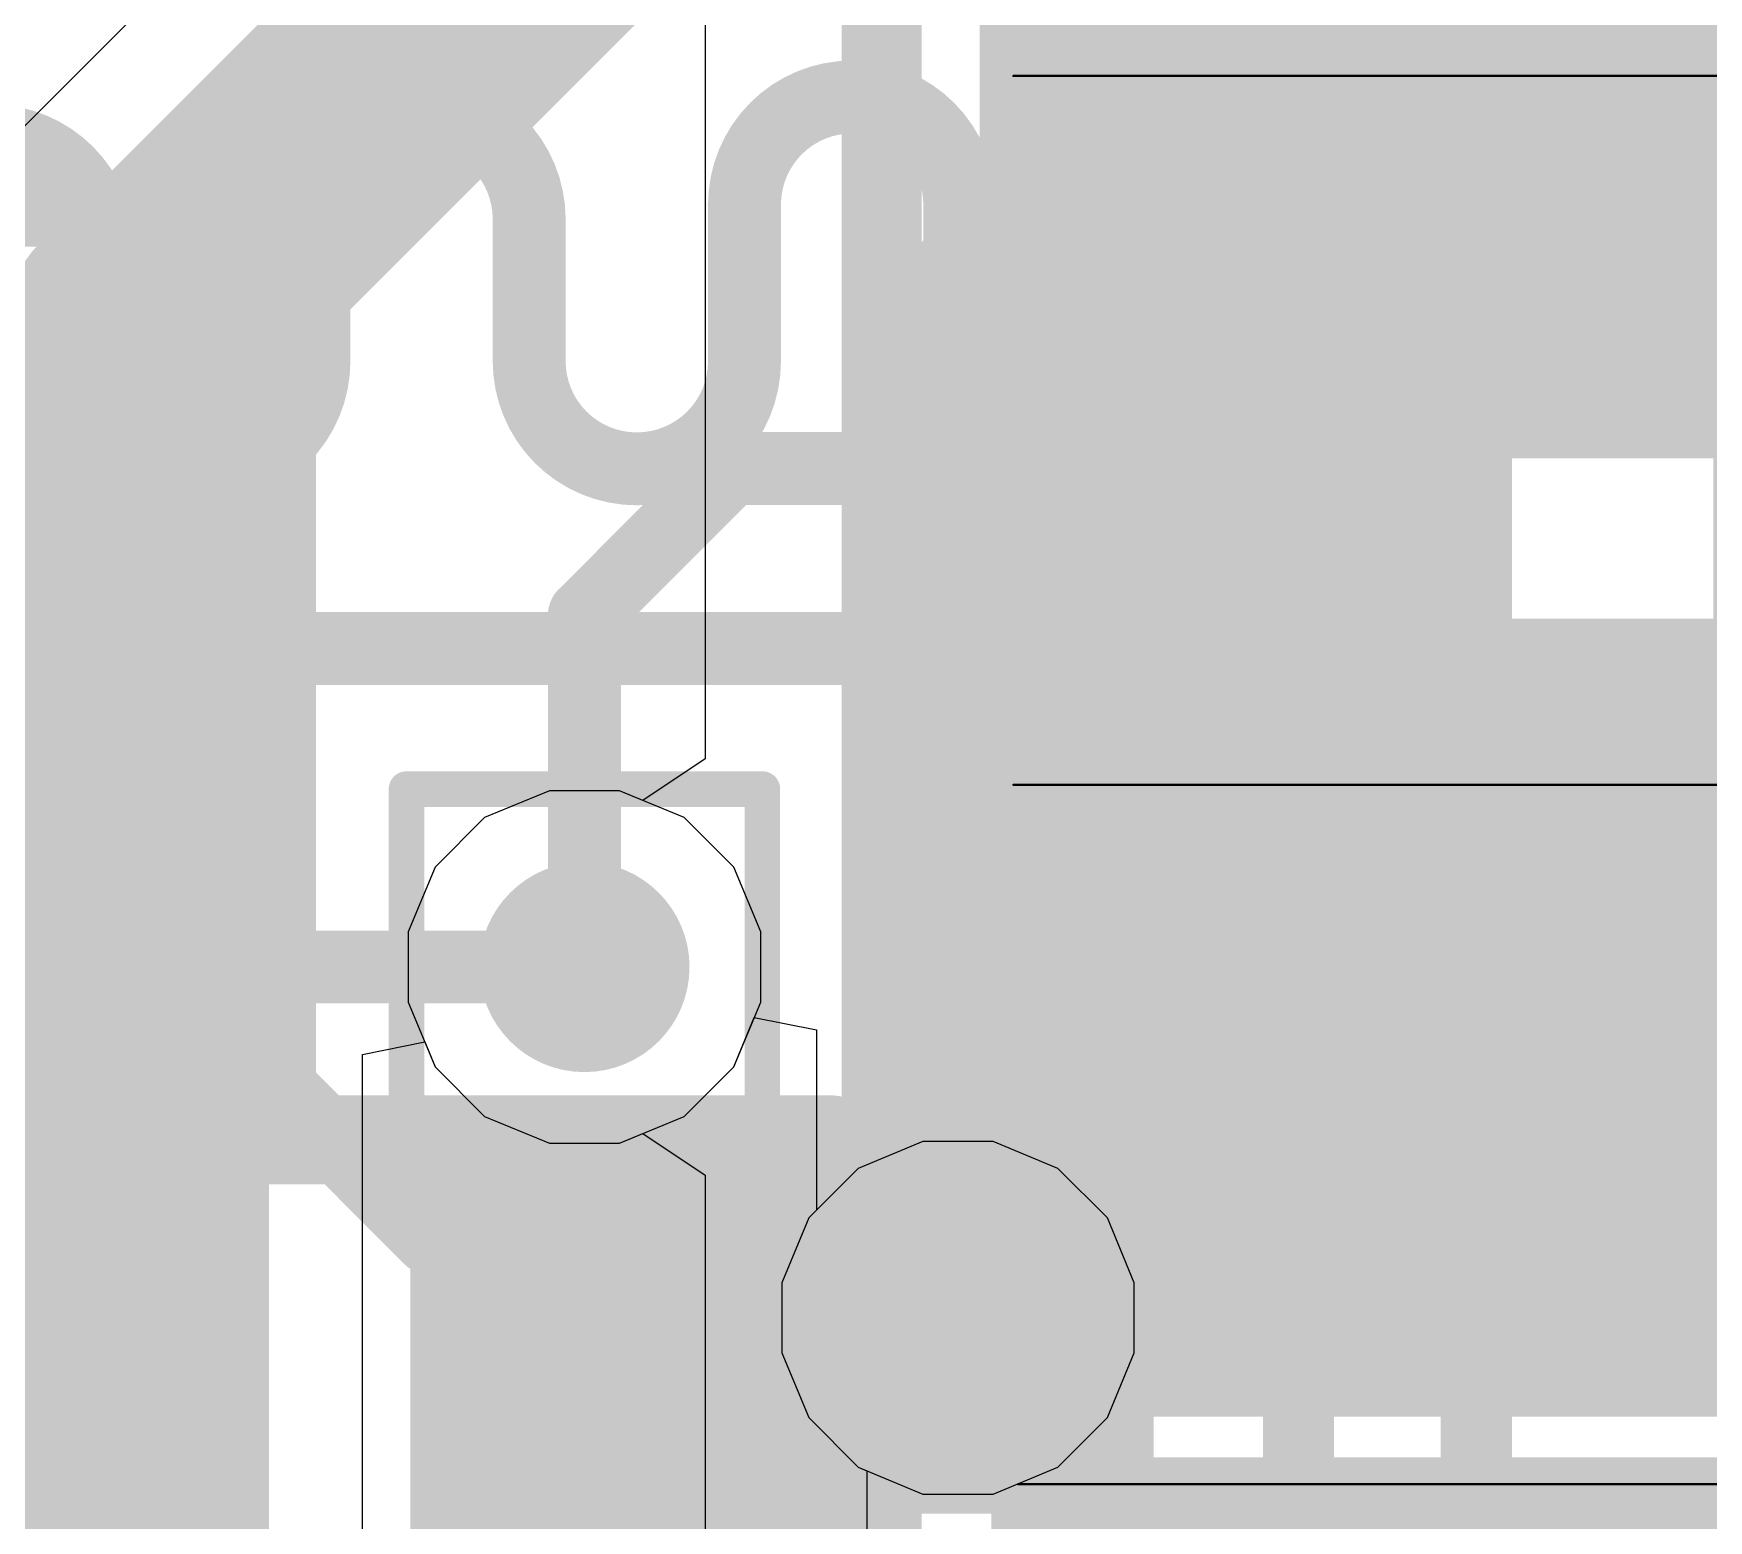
# Model space of a CAD drawing. Header units: inches. Extents: x -6 to 284, y -12 to 154.
# Drawn here: x 14.847 to 17.238, y 3.235 to 5.357 of the extents above; entities that cross this region are included whole.
import ezdxf

# ---------------------------------------------------------------- set-up
doc = ezdxf.new("R2010")
doc.units = ezdxf.units.IN
for name, color, linetype in [('Bottom Layer', 5, 'Continuous'), ('Bottom Overlay', 54, 'Continuous'), ('Bottom Paste', 16, 'Continuous'), ('Bottom Solder', 6, 'Continuous'), ('Drill Drawing', 1, 'Continuous'), ('GND-1', 16, 'Continuous'), ('GND-2', 90, 'Continuous'), ('GND-3', 216, 'Continuous'), ('GND-4', 54, 'Continuous'), ('PWR-1', 156, 'Continuous'), ('PWR-2', 130, 'Continuous'), ('Signal L1', 76, 'Continuous'), ('Signal L2', 6, 'Continuous'), ('Top Layer', 1, 'Continuous'), ('Top Overlay', 2, 'Continuous'), ('Top Paste', 8, 'Continuous'), ('Top Solder', 216, 'Continuous'), ('Via Holes', 16, 'Continuous')]:
    doc.layers.add(name, color=color, linetype=linetype)

# ---------------------------------------------------------------- blocks, each defined once
blk = doc.blocks.new('R___0402_144')
at = {"layer": 'Top Layer'}
for points in [[(-0.6985, -0.3175), (-0.6985, 0.3175), (-0.2413, 0.3175), (-0.2413, -0.3175)], [(0.2413, -0.3175), (0.2413, 0.3175), (0.6985, 0.3175), (0.6985, -0.3175)]]:
    blk.add_hatch(color=1, dxfattribs=at).paths.add_polyline_path(points)
at = {"layer": 'Top Paste'}
for points in [[(-0.6985, -0.3175), (-0.6985, 0.3175), (-0.2413, 0.3175), (-0.2413, -0.3175)], [(0.2413, -0.3175), (0.2413, 0.3175), (0.6985, 0.3175), (0.6985, -0.3175)]]:
    blk.add_hatch(color=8, dxfattribs=at).paths.add_polyline_path(points)
at = {"layer": 'Top Solder'}
for points in [[(-0.7535, -0.3725), (-0.7535, 0.3725), (-0.1863, 0.3725), (-0.1863, -0.3725)], [(0.1863, -0.3725), (0.1863, 0.3725), (0.7535, 0.3725), (0.7535, -0.3725)]]:
    blk.add_hatch(color=216, dxfattribs=at).paths.add_polyline_path(points)
at = {"layer": 'Top Overlay'}
for points in [[(0.7874, 0.4064, 0.127, 0.127, 0), (-0.7874, 0.4064, 0.127, 0.127, 0)], [(-0.7874, 0.4064, 0.127, 0.127, 0), (-0.7874, -0.4064, 0.127, 0.127, 0)], [(0.7874, 0.4064, 0.127, 0.127, 0), (0.7874, -0.4064, 0.127, 0.127, 0)], [(0.7874, -0.4064, 0.127, 0.127, 0), (-0.7874, -0.4064, 0.127, 0.127, 0)], [(0.8128, -0.4318, 0.00323, 0.00323, 0), (-0.8128, -0.4318, 0.00323, 0.00323, 0)]]:
    blk.add_lwpolyline(points, format="xyseb", dxfattribs=at)
for points in [[(-0.8191, 0.4064, 0.0635, 0.0635, 1), (-0.7556, 0.4064, 0.0635, 0.0635, 1)], [(-0.8191, 0.4064, 0.0635, 0.0635, 1), (-0.7556, 0.4064, 0.0635, 0.0635, 1)], [(0.7557, 0.4064, 0.0635, 0.0635, 1), (0.8192, 0.4064, 0.0635, 0.0635, 1)], [(0.7557, 0.4064, 0.0635, 0.0635, 1), (0.8192, 0.4064, 0.0635, 0.0635, 1)], [(-0.8191, -0.4064, 0.0635, 0.0635, 1), (-0.7556, -0.4064, 0.0635, 0.0635, 1)], [(-0.8191, -0.4064, 0.0635, 0.0635, 1), (-0.7556, -0.4064, 0.0635, 0.0635, 1)], [(0.7556, -0.4064, 0.0635, 0.0635, 1), (0.8191, -0.4064, 0.0635, 0.0635, 1)], [(0.7556, -0.4064, 0.0635, 0.0635, 1), (0.8191, -0.4064, 0.0635, 0.0635, 1)], [(-0.8136, -0.4318, 0.00161, 0.00161, 1), (-0.812, -0.4318, 0.00161, 0.00161, 1)], [(0.812, -0.4318, 0.00161, 0.00161, 1), (0.8136, -0.4318, 0.00161, 0.00161, 1)]]:
    blk.add_lwpolyline(points, format="xyseb", close=True, dxfattribs=at)
blk = doc.blocks.new('R___0402_B_153')
at = {"layer": 'Bottom Layer'}
for points in [[(-0.2413, 0.3175), (-0.2413, -0.3175), (-0.6985, -0.3175), (-0.6985, 0.3175)], [(0.6985, 0.3175), (0.6985, -0.3175), (0.2413, -0.3175), (0.2413, 0.3175)]]:
    blk.add_hatch(color=5, dxfattribs=at).paths.add_polyline_path(points)
at = {"layer": 'Bottom Paste'}
for points in [[(-0.2413, 0.3175), (-0.2413, -0.3175), (-0.6985, -0.3175), (-0.6985, 0.3175)], [(0.6985, 0.3175), (0.6985, -0.3175), (0.2413, -0.3175), (0.2413, 0.3175)]]:
    blk.add_hatch(color=16, dxfattribs=at).paths.add_polyline_path(points)
at = {"layer": 'Bottom Solder'}
for points in [[(-0.1863, 0.3725), (-0.1863, -0.3725), (-0.7535, -0.3725), (-0.7535, 0.3725)], [(0.7535, 0.3725), (0.7535, -0.3725), (0.1863, -0.3725), (0.1863, 0.3725)]]:
    blk.add_hatch(color=6, dxfattribs=at).paths.add_polyline_path(points)
at = {"layer": 'Bottom Overlay'}
for points in [[(0.7874, 0.4064, 0.127, 0.127, 0), (-0.7874, 0.4064, 0.127, 0.127, 0)], [(-0.7874, 0.4064, 0.127, 0.127, 0), (-0.7874, -0.4064, 0.127, 0.127, 0)], [(0.7874, 0.4064, 0.127, 0.127, 0), (0.7874, -0.4064, 0.127, 0.127, 0)], [(0.8128, 0.4318, 0.00323, 0.00323, 0), (-0.8128, 0.4318, 0.00323, 0.00323, 0)], [(0.7874, -0.4064, 0.127, 0.127, 0), (-0.7874, -0.4064, 0.127, 0.127, 0)]]:
    blk.add_lwpolyline(points, format="xyseb", dxfattribs=at)
for points in [[(-0.8191, 0.4064, 0.0635, 0.0635, 1), (-0.7556, 0.4064, 0.0635, 0.0635, 1)], [(-0.8191, 0.4064, 0.0635, 0.0635, 1), (-0.7556, 0.4064, 0.0635, 0.0635, 1)], [(0.7556, 0.4064, 0.0635, 0.0635, 1), (0.8191, 0.4064, 0.0635, 0.0635, 1)], [(0.7556, 0.4064, 0.0635, 0.0635, 1), (0.8191, 0.4064, 0.0635, 0.0635, 1)], [(-0.8136, 0.4318, 0.00161, 0.00161, 1), (-0.812, 0.4318, 0.00161, 0.00161, 1)], [(0.812, 0.4318, 0.00161, 0.00161, 1), (0.8136, 0.4318, 0.00161, 0.00161, 1)], [(-0.8191, -0.4064, 0.0635, 0.0635, 1), (-0.7556, -0.4064, 0.0635, 0.0635, 1)], [(-0.8191, -0.4064, 0.0635, 0.0635, 1), (-0.7556, -0.4064, 0.0635, 0.0635, 1)], [(0.7556, -0.4064, 0.0635, 0.0635, 1), (0.8191, -0.4064, 0.0635, 0.0635, 1)], [(0.7556, -0.4064, 0.0635, 0.0635, 1), (0.8191, -0.4064, 0.0635, 0.0635, 1)]]:
    blk.add_lwpolyline(points, format="xyseb", close=True, dxfattribs=at)
blk = doc.blocks.new('R___0402_154')
at = {"layer": 'Top Layer'}
for points in [[(-0.6985, -0.3175), (-0.6985, 0.3175), (-0.2413, 0.3175), (-0.2413, -0.3175)], [(0.2413, -0.3175), (0.2413, 0.3175), (0.6985, 0.3175), (0.6985, -0.3175)]]:
    blk.add_hatch(color=1, dxfattribs=at).paths.add_polyline_path(points)
at = {"layer": 'Top Paste'}
for points in [[(-0.6985, -0.3175), (-0.6985, 0.3175), (-0.2413, 0.3175), (-0.2413, -0.3175)], [(0.2413, -0.3175), (0.2413, 0.3175), (0.6985, 0.3175), (0.6985, -0.3175)]]:
    blk.add_hatch(color=8, dxfattribs=at).paths.add_polyline_path(points)
at = {"layer": 'Top Solder'}
for points in [[(-0.7535, -0.3725), (-0.7535, 0.3725), (-0.1863, 0.3725), (-0.1863, -0.3725)], [(0.1863, -0.3725), (0.1863, 0.3725), (0.7535, 0.3725), (0.7535, -0.3725)]]:
    blk.add_hatch(color=216, dxfattribs=at).paths.add_polyline_path(points)
at = {"layer": 'Top Overlay'}
for points in [[(0.7874, 0.4064, 0.127, 0.127, 0), (-0.7874, 0.4064, 0.127, 0.127, 0)], [(-0.7874, 0.4064, 0.127, 0.127, 0), (-0.7874, -0.4064, 0.127, 0.127, 0)], [(0.7874, 0.4064, 0.127, 0.127, 0), (0.7874, -0.4064, 0.127, 0.127, 0)], [(0.7874, -0.4064, 0.127, 0.127, 0), (-0.7874, -0.4064, 0.127, 0.127, 0)], [(0.8128, -0.4318, 0.00323, 0.00323, 0), (-0.8128, -0.4318, 0.00323, 0.00323, 0)]]:
    blk.add_lwpolyline(points, format="xyseb", dxfattribs=at)
for points in [[(-0.8191, 0.4064, 0.0635, 0.0635, 1), (-0.7556, 0.4064, 0.0635, 0.0635, 1)], [(-0.8191, 0.4064, 0.0635, 0.0635, 1), (-0.7556, 0.4064, 0.0635, 0.0635, 1)], [(0.7556, 0.4064, 0.0635, 0.0635, 1), (0.8191, 0.4064, 0.0635, 0.0635, 1)], [(0.7556, 0.4064, 0.0635, 0.0635, 1), (0.8191, 0.4064, 0.0635, 0.0635, 1)], [(-0.8191, -0.4064, 0.0635, 0.0635, 1), (-0.7556, -0.4064, 0.0635, 0.0635, 1)], [(-0.8191, -0.4064, 0.0635, 0.0635, 1), (-0.7556, -0.4064, 0.0635, 0.0635, 1)], [(0.7556, -0.4064, 0.0635, 0.0635, 1), (0.8191, -0.4064, 0.0635, 0.0635, 1)], [(0.7556, -0.4064, 0.0635, 0.0635, 1), (0.8191, -0.4064, 0.0635, 0.0635, 1)], [(-0.8136, -0.4318, 0.00161, 0.00161, 1), (-0.812, -0.4318, 0.00161, 0.00161, 1)], [(0.812, -0.4318, 0.00161, 0.00161, 1), (0.8136, -0.4318, 0.00161, 0.00161, 1)]]:
    blk.add_lwpolyline(points, format="xyseb", close=True, dxfattribs=at)
blk = doc.blocks.new('R___0402_155')
at = {"layer": 'Top Layer'}
for points in [[(-0.6985, -0.3175), (-0.6985, 0.3175), (-0.2413, 0.3175), (-0.2413, -0.3175)], [(0.2413, -0.3175), (0.2413, 0.3175), (0.6985, 0.3175), (0.6985, -0.3175)]]:
    blk.add_hatch(color=1, dxfattribs=at).paths.add_polyline_path(points)
at = {"layer": 'Top Paste'}
for points in [[(-0.6985, -0.3175), (-0.6985, 0.3175), (-0.2413, 0.3175), (-0.2413, -0.3175)], [(0.2413, -0.3175), (0.2413, 0.3175), (0.6985, 0.3175), (0.6985, -0.3175)]]:
    blk.add_hatch(color=8, dxfattribs=at).paths.add_polyline_path(points)
at = {"layer": 'Top Solder'}
for points in [[(-0.7535, -0.3725), (-0.7535, 0.3725), (-0.1863, 0.3725), (-0.1863, -0.3725)], [(0.1863, -0.3725), (0.1863, 0.3725), (0.7535, 0.3725), (0.7535, -0.3725)]]:
    blk.add_hatch(color=216, dxfattribs=at).paths.add_polyline_path(points)
at = {"layer": 'Top Overlay'}
for points in [[(-0.7874, 0.4064, 0.127, 0.127, 0), (-0.7874, -0.4064, 0.127, 0.127, 0)], [(0.7874, 0.4064, 0.127, 0.127, 0), (-0.7874, 0.4064, 0.127, 0.127, 0)], [(0.7874, 0.4064, 0.127, 0.127, 0), (0.7874, -0.4064, 0.127, 0.127, 0)], [(0.7874, -0.4064, 0.127, 0.127, 0), (-0.7874, -0.4064, 0.127, 0.127, 0)], [(0.8128, -0.4318, 0.00323, 0.00323, 0), (-0.8128, -0.4318, 0.00323, 0.00323, 0)]]:
    blk.add_lwpolyline(points, format="xyseb", dxfattribs=at)
for points in [[(-0.8191, 0.4064, 0.0635, 0.0635, 1), (-0.7556, 0.4064, 0.0635, 0.0635, 1)], [(-0.8191, 0.4064, 0.0635, 0.0635, 1), (-0.7556, 0.4064, 0.0635, 0.0635, 1)], [(0.7556, 0.4064, 0.0635, 0.0635, 1), (0.8191, 0.4064, 0.0635, 0.0635, 1)], [(0.7556, 0.4064, 0.0635, 0.0635, 1), (0.8191, 0.4064, 0.0635, 0.0635, 1)], [(-0.8191, -0.4064, 0.0635, 0.0635, 1), (-0.7556, -0.4064, 0.0635, 0.0635, 1)], [(-0.8191, -0.4064, 0.0635, 0.0635, 1), (-0.7556, -0.4064, 0.0635, 0.0635, 1)], [(0.7556, -0.4064, 0.0635, 0.0635, 1), (0.8191, -0.4064, 0.0635, 0.0635, 1)], [(0.7556, -0.4064, 0.0635, 0.0635, 1), (0.8191, -0.4064, 0.0635, 0.0635, 1)], [(-0.8136, -0.4318, 0.00161, 0.00161, 1), (-0.812, -0.4318, 0.00161, 0.00161, 1)], [(0.812, -0.4318, 0.00161, 0.00161, 1), (0.8136, -0.4318, 0.00161, 0.00161, 1)]]:
    blk.add_lwpolyline(points, format="xyseb", close=True, dxfattribs=at)
blk = doc.blocks.new('DFN1006_2L__B_252')
at = {"layer": 'Bottom Layer'}
for points in [[(-0.7, 0.33), (-0.15, 0.33), (-0.15, -0.33), (-0.7, -0.33)], [(0.15, 0.33), (0.7, 0.33), (0.7, -0.33), (0.15, -0.33)]]:
    blk.add_hatch(color=5, dxfattribs=at).paths.add_polyline_path(points)
at = {"layer": 'Bottom Overlay'}
blk.add_hatch(color=54, dxfattribs=at).paths.add_polyline_path([(-1.1433, -0.5106), (-0.8131, -0.5106), (-0.8131, 0.5054), (-1.1433, 0.5054)])
at = {"layer": 'Bottom Paste'}
for points in [[(-0.7, 0.33), (-0.15, 0.33), (-0.15, -0.33), (-0.7, -0.33)], [(0.15, 0.33), (0.7, 0.33), (0.7, -0.33), (0.15, -0.33)]]:
    blk.add_hatch(color=16, dxfattribs=at).paths.add_polyline_path(points)
at = {"layer": 'Bottom Solder'}
for points in [[(-0.8016, 0.4316), (-0.0484, 0.4316), (-0.0484, -0.4316), (-0.8016, -0.4316)], [(0.0484, 0.4316), (0.8016, 0.4316), (0.8016, -0.4316), (0.0484, -0.4316)]]:
    blk.add_hatch(color=6, dxfattribs=at).paths.add_polyline_path(points)
at = {"layer": 'Bottom Overlay'}
for points in [[(-0.8128, -0.4572, 0.127, 0.127, 0), (-0.8128, 0.4572, 0.127, 0.127, 0)], [(-0.8128, 0.4572, 0.127, 0.127, 0), (0.8128, 0.4572, 0.127, 0.127, 0)], [(0.8128, -0.4572, 0.127, 0.127, 0), (0.8128, 0.4572, 0.127, 0.127, 0)], [(-0.8128, -0.4572, 0.127, 0.127, 0), (0.8128, -0.4572, 0.127, 0.127, 0)]]:
    blk.add_lwpolyline(points, format="xyseb", dxfattribs=at)
for points in [[(-0.8445, 0.4572, 0.0635, 0.0635, 1), (-0.781, 0.4572, 0.0635, 0.0635, 1)], [(-0.8445, 0.4572, 0.0635, 0.0635, 1), (-0.781, 0.4572, 0.0635, 0.0635, 1)], [(0.781, 0.4572, 0.0635, 0.0635, 1), (0.8445, 0.4572, 0.0635, 0.0635, 1)], [(0.781, 0.4572, 0.0635, 0.0635, 1), (0.8445, 0.4572, 0.0635, 0.0635, 1)], [(-0.8445, -0.4572, 0.0635, 0.0635, 1), (-0.781, -0.4572, 0.0635, 0.0635, 1)], [(-0.8445, -0.4572, 0.0635, 0.0635, 1), (-0.781, -0.4572, 0.0635, 0.0635, 1)], [(0.781, -0.4572, 0.0635, 0.0635, 1), (0.8445, -0.4572, 0.0635, 0.0635, 1)], [(0.781, -0.4572, 0.0635, 0.0635, 1), (0.8445, -0.4572, 0.0635, 0.0635, 1)]]:
    blk.add_lwpolyline(points, format="xyseb", close=True, dxfattribs=at)
blk = doc.blocks.new('DFN1006_2L__B_253')
at = {"layer": 'Bottom Layer'}
for points in [[(-0.7, 0.33), (-0.15, 0.33), (-0.15, -0.33), (-0.7, -0.33)], [(0.15, 0.33), (0.7, 0.33), (0.7, -0.33), (0.15, -0.33)]]:
    blk.add_hatch(color=5, dxfattribs=at).paths.add_polyline_path(points)
at = {"layer": 'Bottom Overlay'}
blk.add_hatch(color=54, dxfattribs=at).paths.add_polyline_path([(-1.143, -0.5101), (-0.8128, -0.5101), (-0.8128, 0.5059), (-1.143, 0.5059)])
at = {"layer": 'Bottom Paste'}
for points in [[(-0.7, 0.33), (-0.15, 0.33), (-0.15, -0.33), (-0.7, -0.33)], [(0.15, 0.33), (0.7, 0.33), (0.7, -0.33), (0.15, -0.33)]]:
    blk.add_hatch(color=16, dxfattribs=at).paths.add_polyline_path(points)
at = {"layer": 'Bottom Solder'}
for points in [[(-0.8016, 0.4316), (-0.0484, 0.4316), (-0.0484, -0.4316), (-0.8016, -0.4316)], [(0.0484, 0.4316), (0.8016, 0.4316), (0.8016, -0.4316), (0.0484, -0.4316)]]:
    blk.add_hatch(color=6, dxfattribs=at).paths.add_polyline_path(points)
at = {"layer": 'Bottom Overlay'}
for points in [[(-0.8128, 0.4572, 0.127, 0.127, 0), (-0.8128, -0.4572, 0.127, 0.127, 0)], [(-0.8128, 0.4572, 0.127, 0.127, 0), (0.8128, 0.4572, 0.127, 0.127, 0)], [(0.8128, -0.4572, 0.127, 0.127, 0), (0.8128, 0.4572, 0.127, 0.127, 0)], [(-0.8128, -0.4572, 0.127, 0.127, 0), (0.8128, -0.4572, 0.127, 0.127, 0)]]:
    blk.add_lwpolyline(points, format="xyseb", dxfattribs=at)
for points in [[(-0.8446, 0.4572, 0.0635, 0.0635, 1), (-0.781, 0.4572, 0.0635, 0.0635, 1)], [(-0.8446, 0.4572, 0.0635, 0.0635, 1), (-0.781, 0.4572, 0.0635, 0.0635, 1)], [(0.781, 0.4572, 0.0635, 0.0635, 1), (0.8445, 0.4572, 0.0635, 0.0635, 1)], [(0.781, 0.4572, 0.0635, 0.0635, 1), (0.8445, 0.4572, 0.0635, 0.0635, 1)], [(-0.8445, -0.4572, 0.0635, 0.0635, 1), (-0.781, -0.4572, 0.0635, 0.0635, 1)], [(-0.8445, -0.4572, 0.0635, 0.0635, 1), (-0.781, -0.4572, 0.0635, 0.0635, 1)], [(0.781, -0.4572, 0.0635, 0.0635, 1), (0.8445, -0.4572, 0.0635, 0.0635, 1)], [(0.781, -0.4572, 0.0635, 0.0635, 1), (0.8445, -0.4572, 0.0635, 0.0635, 1)]]:
    blk.add_lwpolyline(points, format="xyseb", close=True, dxfattribs=at)
blk = doc.blocks.new('C___0402_448')
at = {"layer": 'Top Layer'}
for points in [[(-0.6985, -0.3175), (-0.6985, 0.3175), (-0.2413, 0.3175), (-0.2413, -0.3175)], [(0.2413, -0.3175), (0.2413, 0.3175), (0.6985, 0.3175), (0.6985, -0.3175)]]:
    blk.add_hatch(color=1, dxfattribs=at).paths.add_polyline_path(points)
at = {"layer": 'Top Paste'}
for points in [[(-0.6985, -0.3175), (-0.6985, 0.3175), (-0.2413, 0.3175), (-0.2413, -0.3175)], [(0.2413, -0.3175), (0.2413, 0.3175), (0.6985, 0.3175), (0.6985, -0.3175)]]:
    blk.add_hatch(color=8, dxfattribs=at).paths.add_polyline_path(points)
at = {"layer": 'Top Solder'}
for points in [[(-0.7585, -0.3775), (-0.7585, 0.3775), (-0.1813, 0.3775), (-0.1813, -0.3775)], [(0.1813, -0.3775), (0.1813, 0.3775), (0.7585, 0.3775), (0.7585, -0.3775)]]:
    blk.add_hatch(color=216, dxfattribs=at).paths.add_polyline_path(points)
at = {"layer": 'Top Overlay'}
for points in [[(-0.7874, 0.4064, 0.127, 0.127, 0), (-0.2794, 0.4064, 0.127, 0.127, 0)], [(-0.7874, -0.4064, 0.127, 0.127, 0), (-0.7874, 0.4064, 0.127, 0.127, 0)], [(0.2794, 0.4064, 0.127, 0.127, 0), (0.7874, 0.4064, 0.127, 0.127, 0)], [(0.7874, -0.4064, 0.127, 0.127, 0), (0.7874, 0.4064, 0.127, 0.127, 0)], [(-0.7874, -0.4064, 0.127, 0.127, 0), (-0.2794, -0.4064, 0.127, 0.127, 0)], [(0.2794, -0.4064, 0.127, 0.127, 0), (0.7874, -0.4064, 0.127, 0.127, 0)]]:
    blk.add_lwpolyline(points, format="xyseb", dxfattribs=at)
for points in [[(-0.8191, 0.4064, 0.0635, 0.0635, 1), (-0.7556, 0.4064, 0.0635, 0.0635, 1)], [(-0.8191, 0.4064, 0.0635, 0.0635, 1), (-0.7556, 0.4064, 0.0635, 0.0635, 1)], [(-0.3111, 0.4064, 0.0635, 0.0635, 1), (-0.2477, 0.4064, 0.0635, 0.0635, 1)], [(0.2477, 0.4064, 0.0635, 0.0635, 1), (0.3111, 0.4064, 0.0635, 0.0635, 1)], [(0.7556, 0.4064, 0.0635, 0.0635, 1), (0.8191, 0.4064, 0.0635, 0.0635, 1)], [(0.7556, 0.4064, 0.0635, 0.0635, 1), (0.8191, 0.4064, 0.0635, 0.0635, 1)], [(-0.8191, -0.4064, 0.0635, 0.0635, 1), (-0.7556, -0.4064, 0.0635, 0.0635, 1)], [(-0.8191, -0.4064, 0.0635, 0.0635, 1), (-0.7556, -0.4064, 0.0635, 0.0635, 1)], [(-0.3111, -0.4064, 0.0635, 0.0635, 1), (-0.2477, -0.4064, 0.0635, 0.0635, 1)], [(0.2477, -0.4064, 0.0635, 0.0635, 1), (0.3111, -0.4064, 0.0635, 0.0635, 1)], [(0.7556, -0.4064, 0.0635, 0.0635, 1), (0.8191, -0.4064, 0.0635, 0.0635, 1)], [(0.7556, -0.4064, 0.0635, 0.0635, 1), (0.8191, -0.4064, 0.0635, 0.0635, 1)]]:
    blk.add_lwpolyline(points, format="xyseb", close=True, dxfattribs=at)

msp = doc.modelspace()

# ---------------------------------------------------------------- hatches: boundary and pattern name
at = {"layer": 'Bottom Layer'}
msp.add_hatch(color=5, dxfattribs=at).paths.add_polyline_path([(16.64, 3.5418), (17.19, 3.5418), (17.19, 4.2804), (16.64, 4.2804)])
h = msp.add_hatch(color=5, dxfattribs=at)
edge = h.paths.add_edge_path()
edge.add_arc((15.6333, 4.0246), 0.15, 0, 360)
h = msp.add_hatch(color=5, dxfattribs=at)
edge = h.paths.add_edge_path()
edge.add_arc((16.1667, 3.5239), 0.15, 0, 360)
at = {"layer": 'Bottom Solder'}
h = msp.add_hatch(color=6, dxfattribs=at)
edge = h.paths.add_edge_path()
edge.add_arc((16.1667, 3.5239), 0.2516, 0, 360)
at = {"layer": 'GND-1'}
h = msp.add_hatch(color=16, dxfattribs=at)
edge = h.paths.add_edge_path()
edge.add_arc((15.6333, 4.0246), 0.15, 0, 360)
at = {"layer": 'GND-2'}
h = msp.add_hatch(color=90, dxfattribs=at)
edge = h.paths.add_edge_path()
edge.add_arc((15.6333, 4.0246), 0.15, 0, 360)
at = {"layer": 'GND-3'}
h = msp.add_hatch(color=216, dxfattribs=at)
edge = h.paths.add_edge_path()
edge.add_arc((15.6333, 4.0246), 0.15, 0, 360)
at = {"layer": 'GND-4'}
h = msp.add_hatch(color=54, dxfattribs=at)
edge = h.paths.add_edge_path()
edge.add_arc((15.6333, 4.0246), 0.15, 0, 360)
h = msp.add_hatch(color=54, dxfattribs=at)
edge = h.paths.add_edge_path()
edge.add_arc((16.1667, 3.5239), 0.15, 0, 360)
at = {"layer": 'PWR-1'}
h = msp.add_hatch(color=156, dxfattribs=at)
edge = h.paths.add_edge_path()
edge.add_arc((15.6333, 4.0246), 0.15, 0, 360)
at = {"layer": 'PWR-2'}
h = msp.add_hatch(color=130, dxfattribs=at)
edge = h.paths.add_edge_path()
edge.add_arc((15.6333, 4.0246), 0.15, 0, 360)
at = {"layer": 'Signal L1'}
h = msp.add_hatch(color=76, dxfattribs=at)
edge = h.paths.add_edge_path()
edge.add_arc((15.6333, 4.0246), 0.15, 0, 360)
at = {"layer": 'Signal L2'}
h = msp.add_hatch(color=6, dxfattribs=at)
edge = h.paths.add_edge_path()
edge.add_arc((15.6333, 4.0246), 0.15, 0, 360)
h = msp.add_hatch(color=6, dxfattribs=at)
edge = h.paths.add_edge_path()
edge.add_arc((16.1667, 3.5239), 0.15, 0, 360)
at = {"layer": 'Top Layer'}
h = msp.add_hatch(color=1, dxfattribs=at)
edge = h.paths.add_edge_path()
edge.add_arc((15.6333, 4.0246), 0.15, 0, 360)
at = {"layer": 'Via Holes'}
h = msp.add_hatch(color=7, dxfattribs=at)
edge = h.paths.add_edge_path()
edge.add_arc((15.6333, 4.0246), 0.075, 0, 360)
h = msp.add_hatch(color=7, dxfattribs=at)
edge = h.paths.add_edge_path()
edge.add_arc((16.1667, 3.5239), 0.075, 0, 360)

# ---------------------------------------------------------------- linework, layer by layer
at = {"layer": 'Bottom Layer'}
for points in [[(15.8618, 5.1129, 0.1041, 0.1041, -1), (16.1691, 5.1129, 0.1041, 0.1041, 0)], [(16.9154, 5.2162, 0.1041, 0.1041, 0), (16.9154, 5.2712, 0.1041, 0.1041, 0)], [(15.2471, 5.092, 0.1041, 0.1041, -1), (15.5544, 5.092, 0.1041, 0.1041, 0)], [(16.6924, 4.9932, 0.1041, 0.1041, 0), (16.9154, 5.2162, 0.1041, 0.1041, 0)], [(16.9154, 5.2162, 0.1041, 0.1041, 0), (17.1383, 4.9932, 0.1041, 0.1041, 0)], [(14.6324, 5.0502, 0.1041, 0.1041, -1), (14.9398, 5.0502, 0.1041, 0.1041, 0)], [(15.2471, 4.8894, 0.1041, 0.1041, 0), (15.2471, 5.092, 0.1041, 0.1041, 0)], [(15.5544, 4.8894, 0.1041, 0.1041, 0), (15.5544, 5.092, 0.1041, 0.1041, 0)], [(15.8618, 4.8894, 0.1041, 0.1041, 0), (15.8618, 5.1129, 0.1041, 0.1041, 0)], [(16.1691, 5.1129, 0.1041, 0.1041, 0), (16.1691, 4.8894, 0.1041, 0.1041, 0)], [(14.9398, 4.8894, 0.1041, 0.1041, 0), (14.9398, 5.0502, 0.1041, 0.1041, 0)], [(16.6047, 4.9139, 0.1041, 0.1041, 0), (16.684, 4.9932, 0.1041, 0.1041, 0)], [(16.684, 4.9932, 0.1041, 0.1041, 0), (16.6924, 4.9932, 0.1041, 0.1041, 0)], [(17.1383, 4.9932, 0.1041, 0.1041, 0), (17.1403, 4.9932, 0.1041, 0.1041, 0)], [(17.1403, 4.9932, 0.1041, 0.1041, 0), (17.4063, 4.7272, 0.1041, 0.1041, 0)], [(16.4265, 4.7357, 0.1041, 0.1041, 0), (16.6047, 4.9139, 0.1041, 0.1041, 0)], [(15.2471, 4.8894, 0.1041, 0.1041, -1), (14.9398, 4.8894, 0.1041, 0.1041, 0)], [(15.8618, 4.8894, 0.1041, 0.1041, -1), (15.5544, 4.8894, 0.1041, 0.1041, 0)], [(16.1691, 4.8894, 0.1041, 0.1041, 0), (16.1745, 4.8489, 0.1041, 0.1041, 0)], [(16.3228, 4.7357, 0.1041, 0.1041, -0.338183), (16.1745, 4.8489, 0.1041, 0.1041, 0)], [(16.3228, 4.7357, 0.1041, 0.1041, 0), (16.4265, 4.7357, 0.1041, 0.1041, 0)], [(14.6936, 4.4791, 0.1041, 0.1041, 0), (16.4472, 4.4791, 0.1041, 0.1041, 0)], [(16.4472, 4.4791, 0.1041, 0.1041, 0), (16.6921, 4.2342, 0.1041, 0.1041, 0)], [(17.138, 4.2292, 0.1041, 0.1041, 0), (17.3795, 4.4707, 0.1041, 0.1041, 0)], [(16.6921, 4.1733, 0.1041, 0.1041, 0), (16.6921, 4.2342, 0.1041, 0.1041, 0)], [(17.138, 4.1733, 0.1041, 0.1041, 0), (17.138, 4.2292, 0.1041, 0.1041, 0)], [(16.6921, 4.1733, 0.1041, 0.1041, 0), (16.915, 3.9504, 0.1041, 0.1041, 0)], [(16.915, 3.9504, 0.1041, 0.1041, 0), (17.138, 4.1733, 0.1041, 0.1041, 0)], [(13.904, 4.0246, 0.1041, 0.1041, 0), (15.6333, 4.0246, 0.1041, 0.1041, 0)], [(15.6681, 3.5239, 0.254, 0.254, 0), (16.1667, 3.5239, 0.254, 0.254, 0)]]:
    msp.add_lwpolyline(points, format="xyseb", dxfattribs=at)
for points in [[(16.8893, 5.2712, 0.0521, 0.0521, 1), (16.9414, 5.2712, 0.0521, 0.0521, 1)], [(16.8893, 5.2162, 0.0521, 0.0521, 1), (16.9414, 5.2162, 0.0521, 0.0521, 1)], [(16.8893, 5.2162, 0.0521, 0.0521, 1), (16.9414, 5.2162, 0.0521, 0.0521, 1)], [(16.8893, 5.2162, 0.0521, 0.0521, 1), (16.9414, 5.2162, 0.0521, 0.0521, 1)], [(15.2211, 5.092, 0.0521, 0.0521, 1), (15.2731, 5.092, 0.0521, 0.0521, 1)], [(15.2211, 5.092, 0.0521, 0.0521, 1), (15.2731, 5.092, 0.0521, 0.0521, 1)], [(15.5284, 5.092, 0.0521, 0.0521, 1), (15.5805, 5.092, 0.0521, 0.0521, 1)], [(15.5284, 5.092, 0.0521, 0.0521, 1), (15.5805, 5.092, 0.0521, 0.0521, 1)], [(15.8357, 5.1129, 0.0521, 0.0521, 1), (15.8878, 5.1129, 0.0521, 0.0521, 1)], [(15.8357, 5.1129, 0.0521, 0.0521, 1), (15.8878, 5.1129, 0.0521, 0.0521, 1)], [(16.1431, 5.1129, 0.0521, 0.0521, 1), (16.1952, 5.1129, 0.0521, 0.0521, 1)], [(16.1431, 5.1129, 0.0521, 0.0521, 1), (16.1952, 5.1129, 0.0521, 0.0521, 1)], [(14.9137, 5.0502, 0.0521, 0.0521, 1), (14.9658, 5.0502, 0.0521, 0.0521, 1)], [(14.9137, 5.0502, 0.0521, 0.0521, 1), (14.9658, 5.0502, 0.0521, 0.0521, 1)], [(16.658, 4.9932, 0.0521, 0.0521, 1), (16.7101, 4.9932, 0.0521, 0.0521, 1)], [(16.658, 4.9932, 0.0521, 0.0521, 1), (16.7101, 4.9932, 0.0521, 0.0521, 1)], [(16.6664, 4.9932, 0.0521, 0.0521, 1), (16.7185, 4.9932, 0.0521, 0.0521, 1)], [(16.6664, 4.9932, 0.0521, 0.0521, 1), (16.7185, 4.9932, 0.0521, 0.0521, 1)], [(17.1123, 4.9932, 0.0521, 0.0521, 1), (17.1643, 4.9932, 0.0521, 0.0521, 1)], [(17.1123, 4.9932, 0.0521, 0.0521, 1), (17.1643, 4.9932, 0.0521, 0.0521, 1)], [(17.1142, 4.9932, 0.0521, 0.0521, 1), (17.1663, 4.9932, 0.0521, 0.0521, 1)], [(17.1142, 4.9932, 0.0521, 0.0521, 1), (17.1663, 4.9932, 0.0521, 0.0521, 1)], [(16.5787, 4.9139, 0.0521, 0.0521, 1), (16.6308, 4.9139, 0.0521, 0.0521, 1)], [(16.5787, 4.9139, 0.0521, 0.0521, 1), (16.6308, 4.9139, 0.0521, 0.0521, 1)], [(14.9137, 4.8894, 0.0521, 0.0521, 1), (14.9658, 4.8894, 0.0521, 0.0521, 1)], [(14.9137, 4.8894, 0.0521, 0.0521, 1), (14.9658, 4.8894, 0.0521, 0.0521, 1)], [(15.2211, 4.8894, 0.0521, 0.0521, 1), (15.2731, 4.8894, 0.0521, 0.0521, 1)], [(15.2211, 4.8894, 0.0521, 0.0521, 1), (15.2731, 4.8894, 0.0521, 0.0521, 1)], [(15.5284, 4.8894, 0.0521, 0.0521, 1), (15.5805, 4.8894, 0.0521, 0.0521, 1)], [(15.5284, 4.8894, 0.0521, 0.0521, 1), (15.5805, 4.8894, 0.0521, 0.0521, 1)], [(15.8357, 4.8894, 0.0521, 0.0521, 1), (15.8878, 4.8894, 0.0521, 0.0521, 1)], [(15.8357, 4.8894, 0.0521, 0.0521, 1), (15.8878, 4.8894, 0.0521, 0.0521, 1)], [(16.1431, 4.8894, 0.0521, 0.0521, 1), (16.1952, 4.8894, 0.0521, 0.0521, 1)], [(16.1431, 4.8894, 0.0521, 0.0521, 1), (16.1952, 4.8894, 0.0521, 0.0521, 1)], [(16.1485, 4.8489, 0.0521, 0.0521, 1), (16.2006, 4.8489, 0.0521, 0.0521, 1)], [(16.1485, 4.8489, 0.0521, 0.0521, 1), (16.2006, 4.8489, 0.0521, 0.0521, 1)], [(16.2968, 4.7357, 0.0521, 0.0521, 1), (16.3488, 4.7357, 0.0521, 0.0521, 1)], [(16.2968, 4.7357, 0.0521, 0.0521, 1), (16.3488, 4.7357, 0.0521, 0.0521, 1)], [(16.4004, 4.7357, 0.0521, 0.0521, 1), (16.4525, 4.7357, 0.0521, 0.0521, 1)], [(16.4004, 4.7357, 0.0521, 0.0521, 1), (16.4525, 4.7357, 0.0521, 0.0521, 1)], [(16.4212, 4.4791, 0.0521, 0.0521, 1), (16.4732, 4.4791, 0.0521, 0.0521, 1)], [(16.4212, 4.4791, 0.0521, 0.0521, 1), (16.4732, 4.4791, 0.0521, 0.0521, 1)], [(16.6661, 4.2342, 0.0521, 0.0521, 1), (16.7181, 4.2342, 0.0521, 0.0521, 1)], [(16.6661, 4.2342, 0.0521, 0.0521, 1), (16.7181, 4.2342, 0.0521, 0.0521, 1)], [(17.1119, 4.2292, 0.0521, 0.0521, 1), (17.164, 4.2292, 0.0521, 0.0521, 1)], [(17.1119, 4.2292, 0.0521, 0.0521, 1), (17.164, 4.2292, 0.0521, 0.0521, 1)], [(16.6661, 4.1733, 0.0521, 0.0521, 1), (16.7181, 4.1733, 0.0521, 0.0521, 1)], [(16.6661, 4.1733, 0.0521, 0.0521, 1), (16.7181, 4.1733, 0.0521, 0.0521, 1)], [(17.1119, 4.1733, 0.0521, 0.0521, 1), (17.164, 4.1733, 0.0521, 0.0521, 1)], [(17.1119, 4.1733, 0.0521, 0.0521, 1), (17.164, 4.1733, 0.0521, 0.0521, 1)], [(15.6072, 4.0246, 0.0521, 0.0521, 1), (15.6593, 4.0246, 0.0521, 0.0521, 1)], [(16.889, 3.9504, 0.0521, 0.0521, 1), (16.9411, 3.9504, 0.0521, 0.0521, 1)], [(16.889, 3.9504, 0.0521, 0.0521, 1), (16.9411, 3.9504, 0.0521, 0.0521, 1)], [(15.6046, 3.5239, 0.127, 0.127, 1), (15.7316, 3.5239, 0.127, 0.127, 1)], [(16.1032, 3.5239, 0.127, 0.127, 1), (16.2302, 3.5239, 0.127, 0.127, 1)]]:
    msp.add_lwpolyline(points, format="xyseb", close=True, dxfattribs=at)
at = {"layer": 'Drill Drawing'}
for points in [[(15.3793, 4.2786, 0.0508, 0.0508, 0), (15.8873, 4.2786, 0.0508, 0.0508, 0)], [(15.3793, 3.7706, 0.0508, 0.0508, 0), (15.3793, 4.2786, 0.0508, 0.0508, 0)], [(15.8873, 3.7706, 0.0508, 0.0508, 0), (15.8873, 4.2786, 0.0508, 0.0508, 0)], [(15.9127, 3.7779, 0.0508, 0.0508, 0), (16.4207, 3.7779, 0.0508, 0.0508, 0)], [(15.9127, 3.2699, 0.0508, 0.0508, 0), (15.9127, 3.7779, 0.0508, 0.0508, 0)], [(16.4207, 3.2699, 0.0508, 0.0508, 0), (16.4207, 3.7779, 0.0508, 0.0508, 0)], [(15.3793, 3.7706, 0.0508, 0.0508, 0), (15.8873, 3.7706, 0.0508, 0.0508, 0)], [(15.9127, 3.2699, 0.0508, 0.0508, 0), (16.4207, 3.2699, 0.0508, 0.0508, 0)]]:
    msp.add_lwpolyline(points, format="xyseb", dxfattribs=at)
for points in [[(15.3666, 4.2786, 0.0254, 0.0254, 1), (15.392, 4.2786, 0.0254, 0.0254, 1)], [(15.3666, 4.2786, 0.0254, 0.0254, 1), (15.392, 4.2786, 0.0254, 0.0254, 1)], [(15.8746, 4.2786, 0.0254, 0.0254, 1), (15.9, 4.2786, 0.0254, 0.0254, 1)], [(15.8746, 4.2786, 0.0254, 0.0254, 1), (15.9, 4.2786, 0.0254, 0.0254, 1)], [(15.9, 3.7779, 0.0254, 0.0254, 1), (15.9254, 3.7779, 0.0254, 0.0254, 1)], [(15.9, 3.7779, 0.0254, 0.0254, 1), (15.9254, 3.7779, 0.0254, 0.0254, 1)], [(16.408, 3.7779, 0.0254, 0.0254, 1), (16.4334, 3.7779, 0.0254, 0.0254, 1)], [(16.408, 3.7779, 0.0254, 0.0254, 1), (16.4334, 3.7779, 0.0254, 0.0254, 1)], [(15.3666, 3.7706, 0.0254, 0.0254, 1), (15.392, 3.7706, 0.0254, 0.0254, 1)], [(15.3666, 3.7706, 0.0254, 0.0254, 1), (15.392, 3.7706, 0.0254, 0.0254, 1)], [(15.8746, 3.7706, 0.0254, 0.0254, 1), (15.9, 3.7706, 0.0254, 0.0254, 1)], [(15.8746, 3.7706, 0.0254, 0.0254, 1), (15.9, 3.7706, 0.0254, 0.0254, 1)], [(15.9, 3.2699, 0.0254, 0.0254, 1), (15.9254, 3.2699, 0.0254, 0.0254, 1)], [(15.9, 3.2699, 0.0254, 0.0254, 1), (15.9254, 3.2699, 0.0254, 0.0254, 1)], [(16.408, 3.2699, 0.0254, 0.0254, 1), (16.4334, 3.2699, 0.0254, 0.0254, 1)], [(16.408, 3.2699, 0.0254, 0.0254, 1), (16.4334, 3.2699, 0.0254, 0.0254, 1)]]:
    msp.add_lwpolyline(points, format="xyseb", close=True, dxfattribs=at)
at = {"layer": 'GND-1'}
for p, q in [((15.5832, 4.2762), (15.4907, 4.2379)), ((15.6833, 4.2762), (15.5832, 4.2762)), ((15.7758, 4.2379), (15.6833, 4.2762)), ((15.4907, 4.2379), (15.42, 4.1671)), ((15.8466, 4.1671), (15.7758, 4.2379)), ((15.42, 4.1671), (15.3817, 4.0746)), ((15.8849, 4.0746), (15.8466, 4.1671)), ((15.3817, 4.0746), (15.3817, 3.9745)), ((15.8849, 3.9745), (15.8849, 4.0746)), ((15.3817, 3.9745), (15.42, 3.8821)), ((15.8466, 3.8821), (15.8849, 3.9745)), ((15.42, 3.8821), (15.4907, 3.8113)), ((15.7758, 3.8113), (15.8466, 3.8821)), ((15.4907, 3.8113), (15.5832, 3.773)), ((15.6833, 3.773), (15.7758, 3.8113)), ((15.5832, 3.773), (15.6833, 3.773))]:
    msp.add_line(p, q, dxfattribs=at)
at = {"layer": 'GND-2'}
for p, q in [((15.5832, 4.2762), (15.4907, 4.2379)), ((15.6833, 4.2762), (15.5832, 4.2762)), ((15.7758, 4.2379), (15.6833, 4.2762)), ((15.4907, 4.2379), (15.42, 4.1671)), ((15.8466, 4.1671), (15.7758, 4.2379)), ((15.42, 4.1671), (15.3817, 4.0746)), ((15.8849, 4.0746), (15.8466, 4.1671)), ((15.3817, 4.0746), (15.3817, 3.9745)), ((15.8849, 3.9745), (15.8849, 4.0746)), ((15.3817, 3.9745), (15.42, 3.8821)), ((15.8466, 3.8821), (15.8849, 3.9745)), ((15.42, 3.8821), (15.4907, 3.8113)), ((15.7758, 3.8113), (15.8466, 3.8821)), ((15.4907, 3.8113), (15.5832, 3.773)), ((15.6833, 3.773), (15.7758, 3.8113)), ((15.5832, 3.773), (15.6833, 3.773))]:
    msp.add_line(p, q, dxfattribs=at)
at = {"layer": 'GND-3'}
for p, q in [((15.5832, 4.2762), (15.4907, 4.2379)), ((15.6833, 4.2762), (15.5832, 4.2762)), ((15.7758, 4.2379), (15.6833, 4.2762)), ((15.4907, 4.2379), (15.42, 4.1671)), ((15.8466, 4.1671), (15.7758, 4.2379)), ((15.42, 4.1671), (15.3817, 4.0746)), ((15.8849, 4.0746), (15.8466, 4.1671)), ((15.3817, 4.0746), (15.3817, 3.9745)), ((15.8849, 3.9745), (15.8849, 4.0746)), ((15.3817, 3.9745), (15.42, 3.8821)), ((15.8466, 3.8821), (15.8849, 3.9745)), ((15.42, 3.8821), (15.4907, 3.8113)), ((15.7758, 3.8113), (15.8466, 3.8821)), ((15.4907, 3.8113), (15.5832, 3.773)), ((15.6833, 3.773), (15.7758, 3.8113)), ((15.5832, 3.773), (15.6833, 3.773))]:
    msp.add_line(p, q, dxfattribs=at)
at = {"layer": 'GND-4'}
for p, q in [((15.5832, 4.2762), (15.4907, 4.2379)), ((15.6833, 4.2762), (15.5832, 4.2762)), ((15.7758, 4.2379), (15.6833, 4.2762)), ((15.4907, 4.2379), (15.42, 4.1671)), ((15.8466, 4.1671), (15.7758, 4.2379)), ((15.42, 4.1671), (15.3817, 4.0746)), ((15.8849, 4.0746), (15.8466, 4.1671)), ((15.3817, 4.0746), (15.3817, 3.9745)), ((15.8849, 3.9745), (15.8849, 4.0746)), ((15.3817, 3.9745), (15.42, 3.8821)), ((15.8466, 3.8821), (15.8849, 3.9745)), ((15.42, 3.8821), (15.4907, 3.8113)), ((15.7758, 3.8113), (15.8466, 3.8821)), ((15.4907, 3.8113), (15.5832, 3.773)), ((15.6833, 3.773), (15.7758, 3.8113)), ((15.5832, 3.773), (15.6833, 3.773)), ((16.1166, 3.7755), (16.0241, 3.7372)), ((16.2167, 3.7755), (16.1166, 3.7755)), ((16.3092, 3.7372), (16.2167, 3.7755)), ((16.0241, 3.7372), (15.9534, 3.6664)), ((16.38, 3.6664), (16.3092, 3.7372)), ((15.9534, 3.6664), (15.9151, 3.5739)), ((16.4183, 3.5739), (16.38, 3.6664)), ((15.9151, 3.5739), (15.9151, 3.4738)), ((16.4183, 3.4738), (16.4183, 3.5739)), ((15.9151, 3.4738), (15.9534, 3.3814)), ((16.38, 3.3814), (16.4183, 3.4738)), ((15.9534, 3.3814), (16.0241, 3.3106)), ((16.3092, 3.3106), (16.38, 3.3814)), ((16.0241, 3.3106), (16.1166, 3.2723)), ((16.2167, 3.2723), (16.3092, 3.3106)), ((16.1166, 3.2723), (16.2167, 3.2723))]:
    msp.add_line(p, q, dxfattribs=at)
at = {"layer": 'PWR-1'}
for p, q in [((15.5832, 4.2762), (15.4907, 4.2379)), ((15.6833, 4.2762), (15.5832, 4.2762)), ((15.7758, 4.2379), (15.6833, 4.2762)), ((15.4907, 4.2379), (15.42, 4.1671)), ((15.8466, 4.1671), (15.7758, 4.2379)), ((15.42, 4.1671), (15.3817, 4.0746)), ((15.8849, 4.0746), (15.8466, 4.1671)), ((15.3817, 4.0746), (15.3817, 3.9745)), ((15.8849, 3.9745), (15.8849, 4.0746)), ((15.3817, 3.9745), (15.42, 3.8821)), ((15.8466, 3.8821), (15.8849, 3.9745)), ((15.42, 3.8821), (15.4907, 3.8113)), ((15.7758, 3.8113), (15.8466, 3.8821)), ((15.4907, 3.8113), (15.5832, 3.773)), ((15.6833, 3.773), (15.7758, 3.8113)), ((15.5832, 3.773), (15.6833, 3.773))]:
    msp.add_line(p, q, dxfattribs=at)
at = {"layer": 'PWR-2'}
for p, q in [((15.5832, 4.2762), (15.4907, 4.2379)), ((15.6833, 4.2762), (15.5832, 4.2762)), ((15.7758, 4.2379), (15.6833, 4.2762)), ((15.4907, 4.2379), (15.42, 4.1671)), ((15.8466, 4.1671), (15.7758, 4.2379)), ((15.42, 4.1671), (15.3817, 4.0746)), ((15.8849, 4.0746), (15.8466, 4.1671)), ((15.3817, 4.0746), (15.3817, 3.9745)), ((15.8849, 3.9745), (15.8849, 4.0746)), ((15.3817, 3.9745), (15.42, 3.8821)), ((15.8466, 3.8821), (15.8849, 3.9745)), ((15.42, 3.8821), (15.4907, 3.8113)), ((15.7758, 3.8113), (15.8466, 3.8821)), ((15.4907, 3.8113), (15.5832, 3.773)), ((15.6833, 3.773), (15.7758, 3.8113)), ((15.5832, 3.773), (15.6833, 3.773))]:
    msp.add_line(p, q, dxfattribs=at)
at = {"layer": 'Signal L1'}
for p, q in [((15.8055, 8.4351), (15.8055, 4.3218)), ((15.8055, 4.3218), (15.7166, 4.2624)), ((15.5832, 4.2762), (15.4907, 4.2379)), ((15.6833, 4.2762), (15.5832, 4.2762)), ((15.7166, 4.2624), (15.6833, 4.2762)), ((15.4907, 4.2379), (15.42, 4.1671)), ((15.42, 4.1671), (15.3817, 4.0746)), ((15.3817, 4.0746), (15.3817, 3.9745)), ((15.3817, 3.9745), (15.42, 3.8821)), ((15.42, 3.8821), (15.4907, 3.8113)), ((15.4907, 3.8113), (15.5832, 3.773)), ((15.6833, 3.773), (15.7166, 3.7868)), ((15.7166, 3.7868), (15.8055, 3.7274)), ((15.5832, 3.773), (15.6833, 3.773)), ((15.8055, 3.7274), (15.8055, 1.2462))]:
    msp.add_line(p, q, dxfattribs=at)
for points in [[(16.0577, -8.0997, 0.1143, 0.1143, 0), (16.0577, 8.2918, 0.1143, 0.1143, 0)], [(16.3543, -7.9327, 0.1143, 0.1143, 0), (16.3543, 8.1297, 0.1143, 0.1143, 0)], [(16.6526, 3.1611, 0.1016, 0.1016, 0), (16.6526, 6.3841, 0.1016, 0.1016, 0)], [(16.9066, 4.2558, 0.1016, 0.1016, 0), (16.9066, 6.2813, 0.1016, 0.1016, 0)], [(17.0279, 4.1066, 0.1016, 0.1016, -0.355268), (16.9066, 4.2558, 0.1016, 0.1016, 0)], [(17.059, 4.1034, 0.1016, 0.1016, -0.051384), (17.0279, 4.1066, 0.1016, 0.1016, 0)], [(17.059, 4.1034, 0.1016, 0.1016, 0), (17.3087, 4.1034, 0.1016, 0.1016, 0)], [(16.9066, 3.6462, 0.1016, 0.1016, -0.355267), (17.0279, 3.7954, 0.1016, 0.1016, 0)], [(17.0279, 3.7954, 0.1016, 0.1016, 0), (17.059, 3.7986, 0.1016, 0.1016, 0)], [(17.059, 3.7986, 0.1016, 0.1016, 0), (17.3087, 3.7986, 0.1016, 0.1016, 0)], [(16.9066, 3.1611, 0.1016, 0.1016, 0), (16.9066, 3.6462, 0.1016, 0.1016, 0)]]:
    msp.add_lwpolyline(points, format="xyseb", dxfattribs=at)
for points in [[(16.8812, 4.2558, 0.0508, 0.0508, 1), (16.932, 4.2558, 0.0508, 0.0508, 1)], [(16.8812, 4.2558, 0.0508, 0.0508, 1), (16.932, 4.2558, 0.0508, 0.0508, 1)], [(17.0025, 4.1066, 0.0508, 0.0508, 1), (17.0533, 4.1066, 0.0508, 0.0508, 1)], [(17.0025, 4.1066, 0.0508, 0.0508, 1), (17.0533, 4.1066, 0.0508, 0.0508, 1)], [(17.0336, 4.1034, 0.0508, 0.0508, 1), (17.0844, 4.1034, 0.0508, 0.0508, 1)], [(17.0336, 4.1034, 0.0508, 0.0508, 1), (17.0844, 4.1034, 0.0508, 0.0508, 1)], [(17.0025, 3.7954, 0.0508, 0.0508, 1), (17.0533, 3.7954, 0.0508, 0.0508, 1)], [(17.0025, 3.7954, 0.0508, 0.0508, 1), (17.0533, 3.7954, 0.0508, 0.0508, 1)], [(17.0336, 3.7986, 0.0508, 0.0508, 1), (17.0844, 3.7986, 0.0508, 0.0508, 1)], [(17.0336, 3.7986, 0.0508, 0.0508, 1), (17.0844, 3.7986, 0.0508, 0.0508, 1)], [(16.8812, 3.6462, 0.0508, 0.0508, 1), (16.932, 3.6462, 0.0508, 0.0508, 1)], [(16.8812, 3.6462, 0.0508, 0.0508, 1), (16.932, 3.6462, 0.0508, 0.0508, 1)]]:
    msp.add_lwpolyline(points, format="xyseb", close=True, dxfattribs=at)
at = {"layer": 'Signal L2'}
for p, q in [((16.0364, 6.4275), (14.7637, 5.1548)), ((15.8466, 3.8821), (15.8758, 3.9526)), ((15.8758, 3.9526), (15.9647, 3.9349)), ((15.9647, 3.9349), (15.9647, 3.6777)), ((15.3163, 3.8999), (15.4052, 3.9176)), ((15.3163, 1.1857), (15.3163, 3.8999)), ((15.4052, 3.9176), (15.42, 3.8821)), ((15.42, 3.8821), (15.4907, 3.8113)), ((15.7758, 3.8113), (15.8466, 3.8821)), ((15.4907, 3.8113), (15.5832, 3.773)), ((15.6833, 3.773), (15.7758, 3.8113)), ((15.5832, 3.773), (15.6833, 3.773)), ((15.9534, 3.6664), (15.9151, 3.5739)), ((15.9647, 3.6777), (15.9534, 3.6664)), ((15.9151, 3.5739), (15.9151, 3.4738)), ((15.9151, 3.4738), (15.9534, 3.3814)), ((15.9534, 3.3814), (16.0241, 3.3106)), ((16.0241, 3.3106), (16.0364, 3.3055)), ((16.0364, 3.3055), (16.0364, -8.5105))]:
    msp.add_line(p, q, dxfattribs=at)
for points in [[(14.9926, 4.9259, 0.381, 0.381, 0), (16.94, 6.8732, 0.381, 0.381, 0)], [(16.1667, 5.011, 0.1422, 0.1422, 0), (17.6663, 6.5106, 0.1422, 0.1422, 0)], [(14.9926, 0.0049, 0.381, 0.381, 0), (14.9926, 4.9259, 0.381, 0.381, 0)], [(16.1667, 3.5239, 0.1422, 0.1422, 0), (16.1667, 5.011, 0.1422, 0.1422, 0)]]:
    msp.add_lwpolyline(points, format="xyseb", dxfattribs=at)
for points in [[(14.8974, 4.9259, 0.1905, 0.1905, 1), (15.0879, 4.9259, 0.1905, 0.1905, 1)], [(14.8974, 4.9259, 0.1905, 0.1905, 1), (15.0879, 4.9259, 0.1905, 0.1905, 1)], [(16.1311, 5.011, 0.0711, 0.0711, 1), (16.2022, 5.011, 0.0711, 0.0711, 1)], [(16.1311, 5.011, 0.0711, 0.0711, 1), (16.2022, 5.011, 0.0711, 0.0711, 1)], [(16.1311, 3.5239, 0.0711, 0.0711, 1), (16.2022, 3.5239, 0.0711, 0.0711, 1)]]:
    msp.add_lwpolyline(points, format="xyseb", close=True, dxfattribs=at)
at = {"layer": 'Top Layer'}
for points in [[(13.344, 5.1051, 0.1041, 0.1041, 0), (14.9813, 5.1051, 0.1041, 0.1041, 0)], [(14.9813, 5.1051, 0.1041, 0.1041, 0), (15.1982, 4.8881, 0.1041, 0.1041, 0)], [(15.1982, 3.8523, 0.1041, 0.1041, 0), (15.1982, 4.8881, 0.1041, 0.1041, 0)], [(16.4602, 4.7364, 0.1041, 0.1041, 0), (16.5886, 4.8648, 0.1041, 0.1041, 0)], [(15.6333, 4.5269, 0.1041, 0.1041, 0), (15.8427, 4.7364, 0.1041, 0.1041, 0)], [(15.8427, 4.7364, 0.1041, 0.1041, 0), (16.4602, 4.7364, 0.1041, 0.1041, 0)], [(15.6333, 4.0246, 0.1041, 0.1041, 0), (15.6333, 4.5269, 0.1041, 0.1041, 0)], [(15.1982, 3.8523, 0.1041, 0.1041, 0), (15.413, 3.6374, 0.1041, 0.1041, 0)], [(16.5886, 3.8025, 0.1041, 0.1041, 0), (16.5886, 3.8529, 0.1041, 0.1041, 0)], [(16.4235, 3.6374, 0.1041, 0.1041, 0), (16.5886, 3.8025, 0.1041, 0.1041, 0)], [(15.413, 3.6374, 0.1041, 0.1041, 0), (16.4235, 3.6374, 0.1041, 0.1041, 0)]]:
    msp.add_lwpolyline(points, format="xyseb", dxfattribs=at)
for points in [[(14.9552, 5.1051, 0.0521, 0.0521, 1), (15.0073, 5.1051, 0.0521, 0.0521, 1)], [(14.9552, 5.1051, 0.0521, 0.0521, 1), (15.0073, 5.1051, 0.0521, 0.0521, 1)], [(15.1722, 4.8881, 0.0521, 0.0521, 1), (15.2243, 4.8881, 0.0521, 0.0521, 1)], [(15.1722, 4.8881, 0.0521, 0.0521, 1), (15.2243, 4.8881, 0.0521, 0.0521, 1)], [(16.5626, 4.8648, 0.0521, 0.0521, 1), (16.6146, 4.8648, 0.0521, 0.0521, 1)], [(15.8167, 4.7364, 0.0521, 0.0521, 1), (15.8688, 4.7364, 0.0521, 0.0521, 1)], [(15.8167, 4.7364, 0.0521, 0.0521, 1), (15.8688, 4.7364, 0.0521, 0.0521, 1)], [(16.4342, 4.7364, 0.0521, 0.0521, 1), (16.4862, 4.7364, 0.0521, 0.0521, 1)], [(16.4342, 4.7364, 0.0521, 0.0521, 1), (16.4862, 4.7364, 0.0521, 0.0521, 1)], [(15.6072, 4.5269, 0.0521, 0.0521, 1), (15.6593, 4.5269, 0.0521, 0.0521, 1)], [(15.6072, 4.5269, 0.0521, 0.0521, 1), (15.6593, 4.5269, 0.0521, 0.0521, 1)], [(15.6072, 4.0246, 0.0521, 0.0521, 1), (15.6593, 4.0246, 0.0521, 0.0521, 1)], [(15.1722, 3.8523, 0.0521, 0.0521, 1), (15.2243, 3.8523, 0.0521, 0.0521, 1)], [(15.1722, 3.8523, 0.0521, 0.0521, 1), (15.2243, 3.8523, 0.0521, 0.0521, 1)], [(16.5626, 3.8529, 0.0521, 0.0521, 1), (16.6146, 3.8529, 0.0521, 0.0521, 1)], [(16.5626, 3.8025, 0.0521, 0.0521, 1), (16.6146, 3.8025, 0.0521, 0.0521, 1)], [(16.5626, 3.8025, 0.0521, 0.0521, 1), (16.6146, 3.8025, 0.0521, 0.0521, 1)], [(15.387, 3.6374, 0.0521, 0.0521, 1), (15.4391, 3.6374, 0.0521, 0.0521, 1)], [(15.387, 3.6374, 0.0521, 0.0521, 1), (15.4391, 3.6374, 0.0521, 0.0521, 1)], [(16.3975, 3.6374, 0.0521, 0.0521, 1), (16.4495, 3.6374, 0.0521, 0.0521, 1)], [(16.3975, 3.6374, 0.0521, 0.0521, 1), (16.4495, 3.6374, 0.0521, 0.0521, 1)]]:
    msp.add_lwpolyline(points, format="xyseb", close=True, dxfattribs=at)

# ---------------------------------------------------------------- block references
for name, p in [('DFN1006_2L__B_253', (17.3404, 5.2712)), ('DFN1006_2L__B_252', (17.34, 3.9504)), ('C___0402_448', (15.2236, 2.8554))]:
    msp.add_blockref(name, p)
at = {"rotation": 180}
for name, p in [('R___0402_154', (17.0585, 4.8648)), ('R___0402_155', (17.0585, 3.8529)), ('R___0402_B_153', (15.1982, 3.3715)), ('R___0402_144', (17.0651, 2.8546))]:
    msp.add_blockref(name, p, dxfattribs=at)

doc.saveas('drawing.dxf')
